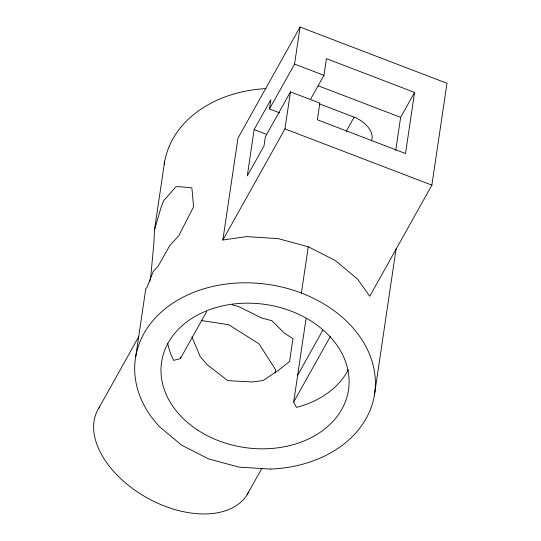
<?xml version="1.0" encoding="UTF-8"?>
<svg xmlns="http://www.w3.org/2000/svg" width="541" height="541" viewBox="0 0 541 541"><rect width="100%" height="100%" fill="white"/><g stroke="black" fill="none" stroke-linecap="round" stroke-linejoin="round"><path stroke-width="0.81" d="M164.572 161.955L154.496 229.918L153.908 242.774L150.804 276.289L149.857 281.158M135.757 356.397L145.806 288.549L146.942 287.629L153.123 271.704L158.344 265.868L169.82 245.499L178.719 235.822L193.583 206.811L191.899 187.855L178.55 186.604L175.94 186.828L163.639 200.731L160.981 207.636L154.496 229.918M167.663 343.244A94.486 72.291 8.4 0 0 173.675 360.374L180.369 358.656L180.606 357.06M222.858 240.021L237.952 138.171L300.059 27.05L446.967 83.287L431.874 185.137L369.767 296.258L357.594 279.142L335.434 260.6L308.262 246.77L277.932 238.588L246.513 236.62L222.858 240.021L284.965 128.9L290.456 91.862L319.832 103.115L317.364 119.777L405.513 153.522L414.568 92.41L326.419 58.665L323.951 75.334L310.426 99.53M279.65 112.846L269.492 108.957L270.865 99.7L254.142 129.617L247.284 175.913L264.001 145.996L265.374 136.738L290.456 91.862M269.492 108.957L294.568 64.088L300.059 27.05M275.119 372.992L275.606 369.726L258.943 343.778L228.593 324.681L201.137 320.495M301.398 293.066L308.262 246.77M348.282 369.801A94.486 72.291 8.4 0 1 296.441 407.373L293.689 402.037L306.044 318.683M395.742 150.371L400.638 117.343L414.568 92.41M374.338 395.606L396.107 248.732M98.82 408.13L138.753 336.678M180.369 358.656L206.682 311.569M346.132 131.382L354.091 117.133L319.46 103.879M297.672 375.183L322.754 330.301M293.689 402.037L330.287 336.556M247.068 494.805L261.891 468.283M232.204 304.86L238.716 306.564L261.668 318.013L271.853 320.685L284.228 333.019L292.958 338.68L289.563 361.571L278.743 370.037L262.967 380.607L252.194 381.966L227.741 380.634L207.257 364.762L200.17 356.573L191.933 336.806M294.568 64.088L323.951 75.334M318 85.708L400.638 117.343M284.965 128.9L431.874 185.137M254.142 129.617L266.713 134.432M164.18 164.403A120.907 92.504 8.4 0 1 265.956 88.589M248.664 491.965A85.891 53.113 29.2 0 1 145.833 497.152A85.891 53.113 29.2 0 1 99.72 406.771M354.091 117.133A21.802 13.484 29.2 0 1 371.498 140.775M270.446 469.088L239.027 467.12L208.698 458.944L181.526 445.108L159.365 426.565A120.907 92.504 8.4 0 1 199.751 290.118A120.907 92.504 8.4 0 1 369.936 355.261A120.907 92.504 8.4 0 1 270.446 469.088M197.587 430.007A94.486 72.291 8.4 0 0 348.276 391.326A94.486 72.291 8.4 0 0 219.281 306.673A94.486 72.291 8.4 0 0 197.587 430.007"/></g></svg>
